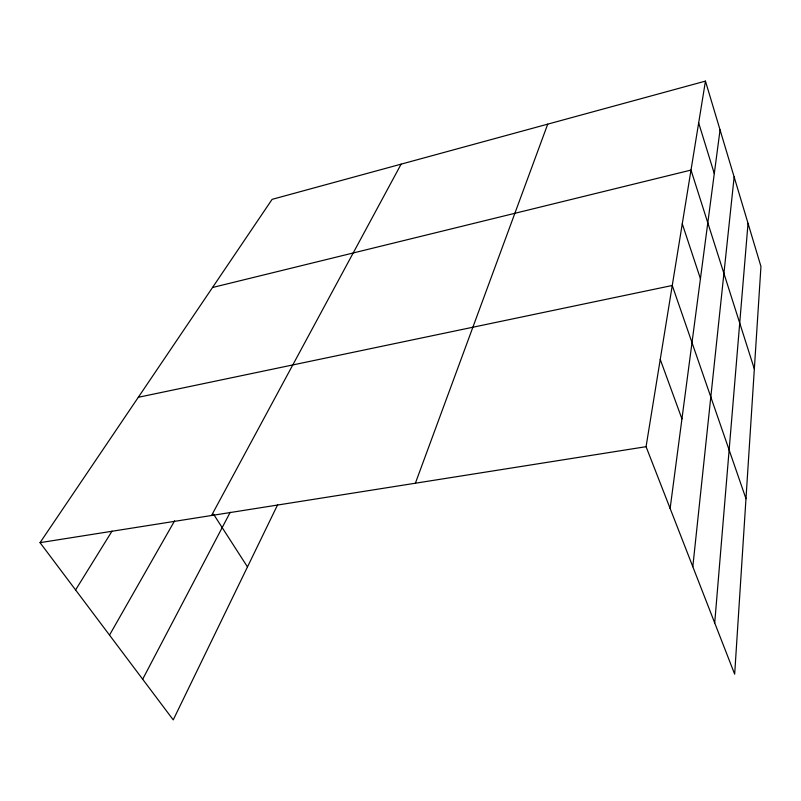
<?xml version="1.0" encoding="UTF-8"?>
<svg xmlns="http://www.w3.org/2000/svg" width="801" height="801" viewBox="0 0 801 801"><rect width="100%" height="100%" fill="white"/><g stroke="black" fill="none" stroke-linecap="round" stroke-linejoin="round"><path stroke-width="1.2" d="M714.712 622.948L748.034 223.319M692.815 566.728L734.147 176.931M670.127 508.475L720.059 129.892M705.451 81.111L760.95 266.473L734.667 674.172L646.067 446.688L705.451 81.111L272.11 199.349L40.05 542.657L173.236 719.889L277.667 504.71M415.379 483.223L547.724 124.145M142.678 679.218L230.227 512.26M211.554 515.494L401.121 164.145M109.517 635.103L174.618 520.83M75.584 589.947L112.03 531.123M212.525 287.499L691.003 170.082L754.342 368.961M138.313 397.286L672.249 285.486L745.981 498.703M40.05 542.657L646.067 446.688M213.537 514.172L247.479 566.918M660.244 359.409L681.941 418.883M682.272 223.799L700.434 278.698M698.662 122.893L714.292 173.607"/></g></svg>
